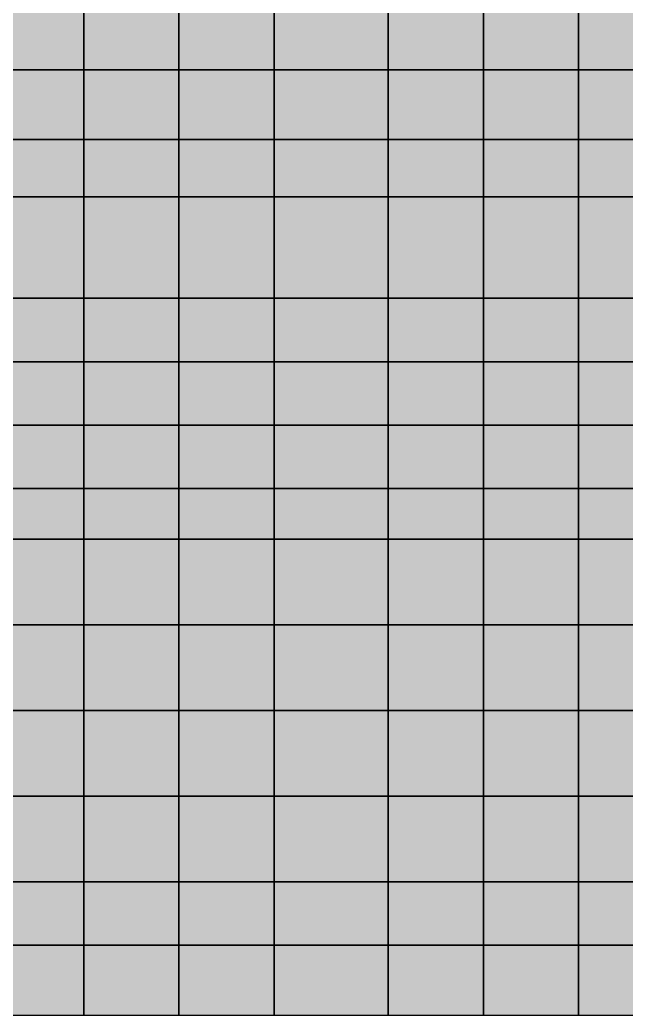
# Model space of a CAD drawing. Header units: inches. Extents: x -100 to 100, y -41 to 41.
# Drawn here: x 33.49 to 43.05, y -41.4 to -25.71 of the extents above; entities that cross this region are included whole.
import ezdxf

# ---------------------------------------------------------------- set-up
doc = ezdxf.new("R2010")
doc.units = ezdxf.units.IN
doc.header["$MEASUREMENT"] = 0

msp = doc.modelspace()

# ---------------------------------------------------------------- linework, layer by layer
at = {"color": 18, "true_color": 0x000000, "transparency": 33554532}
for p, q in [((34.5, -26.5), (34.5, -25.5)), ((34.5, -25.5), (34.5, -26.5)), ((36, -26.5), (36, -25.5)), ((36, -25.5), (36, -26.5)), ((37.5, -26.5), (37.5, -25.5)), ((37.5, -25.5), (37.5, -26.5)), ((39.3, -26.5), (39.3, -25.5)), ((39.3, -25.5), (39.3, -26.5)), ((40.8, -26.5), (40.8, -25.5)), ((40.8, -25.5), (40.8, -26.5)), ((42.3, -26.5), (42.3, -25.5)), ((42.3, -25.5), (42.3, -26.5)), ((34.5, -26.5), (33.3, -26.5)), ((33.3, -26.5), (34.5, -26.5)), ((34.5, -27.6), (34.5, -26.5)), ((36, -26.5), (34.5, -26.5)), ((34.5, -26.5), (34.5, -27.6)), ((34.5, -26.5), (36, -26.5)), ((36, -27.6), (36, -26.5)), ((37.5, -26.5), (36, -26.5)), ((36, -26.5), (36, -27.6)), ((36, -26.5), (37.5, -26.5)), ((37.5, -27.6), (37.5, -26.5)), ((39.3, -26.5), (37.5, -26.5)), ((37.5, -26.5), (37.5, -27.6)), ((37.5, -26.5), (39.3, -26.5)), ((37.5, -26.5), (37.5, -26.5)), ((39.3, -27.6), (39.3, -26.5)), ((40.8, -26.5), (39.3, -26.5)), ((39.3, -26.5), (39.3, -27.6)), ((39.3, -26.5), (40.8, -26.5)), ((40.8, -27.6), (40.8, -26.5)), ((42.3, -26.5), (40.8, -26.5)), ((40.8, -26.5), (40.8, -27.6)), ((40.8, -26.5), (42.3, -26.5)), ((42.3, -27.6), (42.3, -26.5)), ((43.8, -26.5), (42.3, -26.5)), ((42.3, -26.5), (42.3, -27.6)), ((42.3, -26.5), (43.8, -26.5)), ((34.5, -27.6), (33.3, -27.6)), ((33.3, -27.6), (34.5, -27.6)), ((34.5, -28.5), (34.5, -27.6)), ((36, -27.6), (34.5, -27.6)), ((34.5, -27.6), (34.5, -28.5)), ((34.5, -27.6), (36, -27.6)), ((36, -28.5), (36, -27.6)), ((37.5, -27.6), (36, -27.6)), ((36, -27.6), (36, -28.5)), ((36, -27.6), (37.5, -27.6)), ((37.5, -28.5), (37.5, -27.6)), ((37.5, -27.6), (39.3, -27.6)), ((39.3, -27.6), (37.5, -27.6)), ((37.5, -27.6), (37.5, -28.5)), ((37.5, -27.6), (37.5, -27.6)), ((39.3, -28.5), (39.3, -27.6)), ((40.8, -27.6), (39.3, -27.6)), ((39.3, -27.6), (39.3, -28.5)), ((39.3, -27.6), (40.8, -27.6)), ((40.8, -28.5), (40.8, -27.6)), ((42.3, -27.6), (40.8, -27.6)), ((40.8, -27.6), (40.8, -28.5)), ((40.8, -27.6), (42.3, -27.6)), ((42.3, -28.5), (42.3, -27.6)), ((43.8, -27.6), (42.3, -27.6)), ((42.3, -27.6), (42.3, -28.5)), ((42.3, -27.6), (43.8, -27.6)), ((33.3, -28.5), (34.5, -28.5)), ((34.5, -28.5), (33.3, -28.5)), ((34.5, -28.5), (36, -28.5)), ((34.5, -30.1), (34.5, -28.5)), ((36, -28.5), (34.5, -28.5)), ((34.5, -28.5), (34.5, -30.1)), ((36, -28.5), (37.5, -28.5)), ((36, -30.1), (36, -28.5)), ((37.5, -28.5), (36, -28.5)), ((36, -28.5), (36, -30.1)), ((39.3, -28.5), (37.5, -28.5)), ((37.5, -28.5), (37.5, -30.1)), ((37.5, -28.5), (39.3, -28.5)), ((37.5, -30.1), (37.5, -28.5)), ((37.5, -28.5), (37.5, -28.5)), ((39.3, -30.1), (39.3, -28.5)), ((40.8, -28.5), (39.3, -28.5)), ((39.3, -28.5), (39.3, -30.1)), ((39.3, -28.5), (40.8, -28.5)), ((40.8, -30.1), (40.8, -28.5)), ((42.3, -28.5), (40.8, -28.5)), ((40.8, -28.5), (40.8, -30.1)), ((40.8, -28.5), (42.3, -28.5)), ((42.3, -30.1), (42.3, -28.5)), ((42.3, -28.5), (42.3, -30.1)), ((43.8, -28.5), (42.3, -28.5)), ((42.3, -28.5), (43.8, -28.5)), ((34.5, -30.1), (33.3, -30.1)), ((33.3, -30.1), (34.5, -30.1)), ((34.5, -31.1), (34.5, -30.1)), ((36, -30.1), (34.5, -30.1)), ((34.5, -30.1), (34.5, -31.1)), ((34.5, -30.1), (36, -30.1)), ((36, -31.1), (36, -30.1)), ((37.5, -30.1), (36, -30.1)), ((36, -30.1), (36, -31.1)), ((36, -30.1), (37.5, -30.1)), ((37.5, -31.1), (37.5, -30.1)), ((37.5, -30.1), (37.5, -31.1)), ((39.3, -30.1), (37.5, -30.1)), ((37.5, -30.1), (39.3, -30.1)), ((37.5, -30.1), (37.5, -30.1)), ((39.3, -31.1), (39.3, -30.1)), ((40.8, -30.1), (39.3, -30.1)), ((39.3, -30.1), (39.3, -31.1)), ((39.3, -30.1), (40.8, -30.1)), ((40.8, -31.1), (40.8, -30.1)), ((42.3, -30.1), (40.8, -30.1)), ((40.8, -30.1), (40.8, -31.1)), ((40.8, -30.1), (42.3, -30.1)), ((42.3, -31.1), (42.3, -30.1)), ((43.8, -30.1), (42.3, -30.1)), ((42.3, -30.1), (42.3, -31.1)), ((42.3, -30.1), (43.8, -30.1)), ((34.5, -31.1), (33.3, -31.1)), ((33.3, -31.1), (34.5, -31.1)), ((34.5, -32.1), (34.5, -31.1)), ((36, -31.1), (34.5, -31.1)), ((34.5, -31.1), (34.5, -32.1)), ((34.5, -31.1), (36, -31.1)), ((36, -32.1), (36, -31.1)), ((37.5, -31.1), (36, -31.1)), ((36, -31.1), (36, -32.1)), ((36, -31.1), (37.5, -31.1)), ((37.5, -32.1), (37.5, -31.1)), ((37.5, -31.1), (37.5, -32.1)), ((39.3, -31.1), (37.5, -31.1)), ((37.5, -31.1), (39.3, -31.1)), ((37.5, -31.1), (37.5, -31.1)), ((39.3, -32.1), (39.3, -31.1)), ((40.8, -31.1), (39.3, -31.1)), ((39.3, -31.1), (39.3, -32.1)), ((39.3, -31.1), (40.8, -31.1)), ((40.8, -32.1), (40.8, -31.1)), ((42.3, -31.1), (40.8, -31.1)), ((40.8, -31.1), (40.8, -32.1)), ((40.8, -31.1), (42.3, -31.1)), ((42.3, -32.1), (42.3, -31.1)), ((42.3, -31.1), (42.3, -32.1)), ((43.8, -31.1), (42.3, -31.1)), ((42.3, -31.1), (43.8, -31.1)), ((34.5, -32.1), (33.3, -32.1)), ((33.3, -32.1), (34.5, -32.1)), ((34.5, -33.1), (34.5, -32.1)), ((36, -32.1), (34.5, -32.1)), ((34.5, -32.1), (34.5, -33.1)), ((34.5, -32.1), (36, -32.1)), ((36, -33.1), (36, -32.1)), ((37.5, -32.1), (36, -32.1)), ((36, -32.1), (36, -33.1)), ((36, -32.1), (37.5, -32.1)), ((37.5, -33.1), (37.5, -32.1)), ((39.3, -32.1), (37.5, -32.1)), ((37.5, -32.1), (37.5, -33.1)), ((37.5, -32.1), (39.3, -32.1)), ((37.5, -32.1), (37.5, -32.1)), ((39.3, -33.1), (39.3, -32.1)), ((39.3, -32.1), (40.8, -32.1)), ((40.8, -32.1), (39.3, -32.1)), ((39.3, -32.1), (39.3, -33.1)), ((40.8, -33.1), (40.8, -32.1)), ((42.3, -32.1), (40.8, -32.1)), ((40.8, -32.1), (40.8, -33.1)), ((40.8, -32.1), (42.3, -32.1)), ((42.3, -33.1), (42.3, -32.1)), ((43.8, -32.1), (42.3, -32.1)), ((42.3, -32.1), (42.3, -33.1)), ((42.3, -32.1), (43.8, -32.1)), ((33.3, -33.1), (34.5, -33.1)), ((34.5, -33.1), (33.3, -33.1)), ((34.5, -33.1), (36, -33.1)), ((34.5, -33.9), (34.5, -33.1)), ((36, -33.1), (34.5, -33.1)), ((34.5, -33.1), (34.5, -33.9)), ((36, -33.1), (37.5, -33.1)), ((36, -33.9), (36, -33.1)), ((37.5, -33.1), (36, -33.1)), ((36, -33.1), (36, -33.9)), ((37.5, -33.1), (39.3, -33.1)), ((37.5, -33.9), (37.5, -33.1)), ((39.3, -33.1), (37.5, -33.1)), ((37.5, -33.1), (37.5, -33.9)), ((37.5, -33.1), (37.5, -33.1)), ((39.3, -33.1), (40.8, -33.1)), ((39.3, -33.9), (39.3, -33.1)), ((40.8, -33.1), (39.3, -33.1)), ((39.3, -33.1), (39.3, -33.9)), ((40.8, -33.1), (42.3, -33.1)), ((40.8, -33.9), (40.8, -33.1)), ((42.3, -33.1), (40.8, -33.1)), ((40.8, -33.1), (40.8, -33.9)), ((42.3, -33.1), (43.8, -33.1)), ((42.3, -33.9), (42.3, -33.1)), ((43.8, -33.1), (42.3, -33.1)), ((42.3, -33.1), (42.3, -33.9)), ((34.5, -33.9), (33.3, -33.9)), ((33.3, -33.9), (34.5, -33.9)), ((34.5, -35.25), (34.5, -33.9)), ((36, -33.9), (34.5, -33.9)), ((34.5, -33.9), (34.5, -35.25)), ((34.5, -33.9), (36, -33.9)), ((36, -35.25), (36, -33.9)), ((37.5, -33.9), (36, -33.9)), ((36, -33.9), (36, -35.25)), ((36, -33.9), (37.5, -33.9)), ((37.5, -35.25), (37.5, -33.9)), ((39.3, -33.9), (37.5, -33.9)), ((37.5, -33.9), (37.5, -35.25)), ((37.5, -33.9), (39.3, -33.9)), ((39.3, -35.25), (39.3, -33.9)), ((40.8, -33.9), (39.3, -33.9)), ((39.3, -33.9), (39.3, -35.25)), ((39.3, -33.9), (40.8, -33.9)), ((40.8, -35.25), (40.8, -33.9)), ((40.8, -33.9), (40.8, -35.25)), ((42.3, -33.9), (40.8, -33.9)), ((40.8, -33.9), (42.3, -33.9)), ((42.3, -35.25), (42.3, -33.9)), ((43.8, -33.9), (42.3, -33.9)), ((42.3, -33.9), (42.3, -35.25)), ((42.3, -33.9), (43.8, -33.9)), ((34.5, -35.25), (33.3, -35.25)), ((33.3, -35.25), (34.5, -35.25)), ((34.5, -36.6), (34.5, -35.25)), ((36, -35.25), (34.5, -35.25)), ((34.5, -35.25), (34.5, -36.6)), ((34.5, -35.25), (36, -35.25)), ((36, -36.6), (36, -35.25)), ((37.5, -35.25), (36, -35.25)), ((36, -35.25), (36, -36.6)), ((36, -35.25), (37.5, -35.25)), ((37.5, -36.6), (37.5, -35.25)), ((39.3, -35.25), (37.5, -35.25)), ((37.5, -35.25), (37.5, -36.6)), ((37.5, -35.25), (39.3, -35.25)), ((39.3, -36.6), (39.3, -35.25)), ((40.8, -35.25), (39.3, -35.25)), ((39.3, -35.25), (39.3, -36.6)), ((39.3, -35.25), (40.8, -35.25)), ((40.8, -36.6), (40.8, -35.25)), ((42.3, -35.25), (40.8, -35.25)), ((40.8, -35.25), (40.8, -36.6)), ((40.8, -35.25), (42.3, -35.25)), ((42.3, -36.6), (42.3, -35.25)), ((43.8, -35.25), (42.3, -35.25)), ((42.3, -35.25), (42.3, -36.6)), ((42.3, -35.25), (43.8, -35.25)), ((34.5, -36.6), (33.3, -36.6)), ((33.3, -36.6), (34.5, -36.6)), ((34.5, -37.95), (34.5, -36.6)), ((36, -36.6), (34.5, -36.6)), ((34.5, -36.6), (34.5, -37.95)), ((34.5, -36.6), (36, -36.6)), ((36, -37.95), (36, -36.6)), ((37.5, -36.6), (36, -36.6)), ((36, -36.6), (36, -37.95)), ((36, -36.6), (37.5, -36.6)), ((37.5, -37.95), (37.5, -36.6)), ((39.3, -36.6), (37.5, -36.6)), ((37.5, -36.6), (37.5, -37.95)), ((37.5, -36.6), (39.3, -36.6)), ((39.3, -37.95), (39.3, -36.6)), ((40.8, -36.6), (39.3, -36.6)), ((39.3, -36.6), (39.3, -37.95)), ((39.3, -36.6), (40.8, -36.6)), ((40.8, -37.95), (40.8, -36.6)), ((40.8, -36.6), (42.3, -36.6)), ((40.8, -36.6), (40.8, -37.95)), ((42.3, -36.6), (40.8, -36.6)), ((42.3, -37.95), (42.3, -36.6)), ((43.8, -36.6), (42.3, -36.6)), ((42.3, -36.6), (42.3, -37.95)), ((42.3, -36.6), (43.8, -36.6)), ((34.5, -37.95), (33.3, -37.95)), ((33.3, -37.95), (34.5, -37.95)), ((34.5, -39.3), (34.5, -37.95)), ((34.5, -37.95), (36, -37.95)), ((36, -37.95), (34.5, -37.95)), ((34.5, -37.95), (34.5, -39.3)), ((36, -39.3), (36, -37.95)), ((37.5, -37.95), (36, -37.95)), ((36, -37.95), (36, -39.3)), ((36, -37.95), (37.5, -37.95)), ((37.5, -39.3), (37.5, -37.95)), ((39.3, -37.95), (37.5, -37.95)), ((37.5, -37.95), (37.5, -39.3)), ((37.5, -37.95), (39.3, -37.95)), ((39.3, -39.3), (39.3, -37.95)), ((40.8, -37.95), (39.3, -37.95)), ((39.3, -37.95), (39.3, -39.3)), ((39.3, -37.95), (40.8, -37.95)), ((40.8, -39.3), (40.8, -37.95)), ((42.3, -37.95), (40.8, -37.95)), ((40.8, -37.95), (40.8, -39.3)), ((40.8, -37.95), (42.3, -37.95)), ((42.3, -39.3), (42.3, -37.95)), ((42.3, -37.95), (42.3, -39.3)), ((43.8, -37.95), (42.3, -37.95)), ((42.3, -37.95), (43.8, -37.95)), ((34.5, -39.3), (33.3, -39.3)), ((33.3, -39.3), (34.5, -39.3)), ((34.5, -40.3), (34.5, -39.3)), ((36, -39.3), (34.5, -39.3)), ((34.5, -39.3), (34.5, -40.3)), ((34.5, -39.3), (36, -39.3)), ((36, -40.3), (36, -39.3)), ((37.5, -39.3), (36, -39.3)), ((36, -39.3), (36, -40.3)), ((36, -39.3), (37.5, -39.3)), ((37.5, -40.3), (37.5, -39.3)), ((39.3, -39.3), (37.5, -39.3)), ((37.5, -39.3), (37.5, -40.3)), ((37.5, -39.3), (39.3, -39.3)), ((39.3, -40.3), (39.3, -39.3)), ((40.8, -39.3), (39.3, -39.3)), ((39.3, -39.3), (39.3, -40.3)), ((39.3, -39.3), (40.8, -39.3)), ((40.8, -40.3), (40.8, -39.3)), ((42.3, -39.3), (40.8, -39.3)), ((40.8, -39.3), (40.8, -40.3)), ((40.8, -39.3), (42.3, -39.3)), ((42.3, -40.3), (42.3, -39.3)), ((43.8, -39.3), (42.3, -39.3)), ((42.3, -39.3), (42.3, -40.3)), ((42.3, -39.3), (43.8, -39.3)), ((33.3, -40.3), (34.5, -40.3)), ((34.5, -40.3), (33.3, -40.3)), ((34.5, -40.3), (36, -40.3)), ((34.5, -41.4), (34.5, -40.3)), ((36, -40.3), (34.5, -40.3)), ((34.5, -40.3), (34.5, -41.4)), ((36, -40.3), (37.5, -40.3)), ((36, -41.4), (36, -40.3)), ((37.5, -40.3), (36, -40.3)), ((36, -40.3), (36, -41.4)), ((37.5, -40.3), (39.3, -40.3)), ((37.5, -41.4), (37.5, -40.3)), ((37.5, -40.3), (37.5, -41.4)), ((39.3, -40.3), (37.5, -40.3)), ((39.3, -40.3), (40.8, -40.3)), ((39.3, -41.4), (39.3, -40.3)), ((40.8, -40.3), (39.3, -40.3)), ((39.3, -40.3), (39.3, -41.4)), ((40.8, -40.3), (42.3, -40.3)), ((40.8, -41.4), (40.8, -40.3)), ((42.3, -40.3), (40.8, -40.3)), ((40.8, -40.3), (40.8, -41.4)), ((42.3, -40.3), (43.8, -40.3)), ((42.3, -41.4), (42.3, -40.3)), ((43.8, -40.3), (42.3, -40.3)), ((42.3, -40.3), (42.3, -41.4)), ((33.3, -41.4), (34.5, -41.4)), ((34.5, -41.4), (36, -41.4)), ((36, -41.4), (37.5, -41.4)), ((37.5, -41.4), (39.3, -41.4)), ((39.3, -41.4), (40.8, -41.4)), ((40.8, -41.4), (42.3, -41.4)), ((42.3, -41.4), (43.8, -41.4))]:
    msp.add_line(p, q, dxfattribs=at)
at = {"color": 33, "true_color": 0xe99a4e, "transparency": 33554687}
for p, q in [((37.5, -26.5), (37.5, -26.5)), ((37.5, -27.6), (37.5, -27.6)), ((37.5, -28.5), (37.5, -28.5)), ((37.5, -30.1), (37.5, -30.1)), ((37.5, -31.1), (37.5, -31.1)), ((37.5, -32.1), (37.5, -32.1)), ((37.5, -33.1), (37.5, -33.1))]:
    msp.add_line(p, q, dxfattribs=at)
at = {"color": 250, "true_color": 0x36353d, "transparency": 33554687}
for points in [[(33.3, -25), (33.3, -26.5), (34.5, -26.5)], [(33.3, -25), (34.5, -26.5), (34.5, -25.5)], [(34.5, -26.5), (36, -26.5), (36, -25.5)], [(34.5, -26.5), (36, -25.5), (34.5, -25.5)], [(36, -26.5), (37.5, -26.5), (37.5, -25.5)], [(36, -26.5), (37.5, -25.5), (36, -25.5)], [(33.3, -27.6), (34.5, -27.6), (34.5, -26.5)], [(33.3, -27.6), (34.5, -26.5), (33.3, -26.5)], [(34.5, -27.6), (36, -27.6), (36, -26.5)], [(34.5, -27.6), (36, -26.5), (34.5, -26.5)], [(36, -27.6), (37.5, -27.6), (37.5, -26.5)], [(36, -27.6), (37.5, -26.5), (36, -26.5)], [(33.3, -28.5), (34.5, -28.5), (34.5, -27.6)], [(33.3, -28.5), (34.5, -27.6), (33.3, -27.6)], [(36, -28.5), (36, -27.6), (34.5, -27.6)], [(36, -28.5), (34.5, -27.6), (34.5, -28.5)], [(36, -28.5), (37.5, -28.5), (37.5, -27.6)], [(36, -28.5), (37.5, -27.6), (36, -27.6)]]:
    msp.add_solid(points, dxfattribs=at)
at = {"color": 153, "true_color": 0x7aa4c2, "transparency": 33554687}
for points in [[(37.5, -26.5), (39.3, -26.5), (39.3, -25.5)], [(37.5, -26.5), (39.3, -25.5), (37.5, -25.5)], [(39.3, -26.5), (40.8, -26.5), (40.8, -25.5)], [(39.3, -26.5), (40.8, -25.5), (39.3, -25.5)], [(40.8, -26.5), (42.3, -26.5), (42.3, -25.5)], [(40.8, -26.5), (42.3, -25.5), (40.8, -25.5)], [(42.3, -26.5), (43.8, -26.5), (43.8, -25.5)], [(42.3, -26.5), (43.8, -25.5), (42.3, -25.5)], [(37.5, -27.6), (39.3, -27.6), (39.3, -26.5)], [(37.5, -27.6), (39.3, -26.5), (37.5, -26.5)], [(39.3, -27.6), (40.8, -27.6), (40.8, -26.5)], [(39.3, -27.6), (40.8, -26.5), (39.3, -26.5)], [(40.8, -27.6), (42.3, -27.6), (42.3, -26.5)], [(40.8, -27.6), (42.3, -26.5), (40.8, -26.5)], [(42.3, -27.6), (43.8, -27.6), (43.8, -26.5)], [(42.3, -27.6), (43.8, -26.5), (42.3, -26.5)], [(37.5, -28.5), (39.3, -28.5), (39.3, -27.6)], [(37.5, -28.5), (39.3, -27.6), (37.5, -27.6)], [(39.3, -28.5), (40.8, -28.5), (40.8, -27.6)], [(39.3, -28.5), (40.8, -27.6), (39.3, -27.6)], [(40.8, -28.5), (42.3, -28.5), (42.3, -27.6)], [(40.8, -28.5), (42.3, -27.6), (40.8, -27.6)], [(42.3, -28.5), (43.8, -28.5), (43.8, -27.6)], [(42.3, -28.5), (43.8, -27.6), (42.3, -27.6)], [(34.5, -28.5), (33.3, -28.5), (33.3, -30.1)], [(34.5, -28.5), (33.3, -30.1), (34.5, -30.1)], [(36, -28.5), (34.5, -28.5), (34.5, -30.1)], [(36, -28.5), (34.5, -30.1), (36, -30.1)], [(37.5, -28.5), (36, -28.5), (36, -30.1)], [(37.5, -28.5), (36, -30.1), (37.5, -30.1)], [(39.3, -28.5), (37.5, -28.5), (37.5, -30.1)], [(39.3, -28.5), (37.5, -30.1), (39.3, -30.1)], [(40.8, -28.5), (39.3, -28.5), (39.3, -30.1)], [(40.8, -28.5), (39.3, -30.1), (40.8, -30.1)], [(42.3, -28.5), (40.8, -28.5), (40.8, -30.1)], [(42.3, -28.5), (40.8, -30.1), (42.3, -30.1)], [(42.3, -28.5), (42.3, -30.1), (43.8, -30.1)], [(42.3, -28.5), (43.8, -30.1), (43.8, -28.5)]]:
    msp.add_solid(points, dxfattribs=at)
at = {"color": 167, "true_color": 0x345582, "transparency": 33554687}
for points in [[(33.3, -31.1), (34.5, -31.1), (34.5, -30.1)], [(33.3, -31.1), (34.5, -30.1), (33.3, -30.1)], [(36, -31.1), (36, -30.1), (34.5, -30.1)], [(36, -31.1), (34.5, -30.1), (34.5, -31.1)], [(37.5, -31.1), (37.5, -30.1), (36, -30.1)], [(37.5, -31.1), (36, -30.1), (36, -31.1)], [(34.5, -31.1), (33.3, -31.1), (33.3, -32.1)], [(34.5, -31.1), (33.3, -32.1), (34.5, -32.1)], [(36, -31.1), (34.5, -31.1), (34.5, -32.1)], [(36, -31.1), (34.5, -32.1), (36, -32.1)], [(37.5, -31.1), (36, -31.1), (36, -32.1)], [(37.5, -31.1), (36, -32.1), (37.5, -32.1)], [(33.3, -33.1), (34.5, -33.1), (34.5, -32.1)], [(33.3, -33.1), (34.5, -32.1), (33.3, -32.1)], [(34.5, -33.1), (36, -33.1), (36, -32.1)], [(34.5, -33.1), (36, -32.1), (34.5, -32.1)], [(36, -33.1), (37.5, -33.1), (37.5, -32.1)], [(36, -33.1), (37.5, -32.1), (36, -32.1)]]:
    msp.add_solid(points, dxfattribs=at)
at = {"color": 251, "true_color": 0x435b5c, "transparency": 33554687}
for points in [[(37.5, -30.1), (37.5, -31.1), (39.3, -31.1)], [(37.5, -30.1), (39.3, -31.1), (39.3, -30.1)], [(39.3, -31.1), (40.8, -31.1), (40.8, -30.1)], [(39.3, -31.1), (40.8, -30.1), (39.3, -30.1)], [(40.8, -31.1), (42.3, -31.1), (42.3, -30.1)], [(40.8, -31.1), (42.3, -30.1), (40.8, -30.1)], [(42.3, -31.1), (43.8, -31.1), (43.8, -30.1)], [(42.3, -31.1), (43.8, -30.1), (42.3, -30.1)], [(37.5, -31.1), (37.5, -32.1), (39.3, -32.1)], [(37.5, -31.1), (39.3, -32.1), (39.3, -31.1)], [(40.8, -31.1), (39.3, -31.1), (39.3, -32.1)], [(40.8, -31.1), (39.3, -32.1), (40.8, -32.1)], [(42.3, -31.1), (40.8, -31.1), (40.8, -32.1)], [(42.3, -31.1), (40.8, -32.1), (42.3, -32.1)], [(42.3, -31.1), (42.3, -32.1), (43.8, -32.1)], [(42.3, -31.1), (43.8, -32.1), (43.8, -31.1)], [(37.5, -33.1), (39.3, -33.1), (39.3, -32.1)], [(37.5, -33.1), (39.3, -32.1), (37.5, -32.1)], [(39.3, -33.1), (40.8, -33.1), (40.8, -32.1)], [(39.3, -33.1), (40.8, -32.1), (39.3, -32.1)], [(40.8, -33.1), (42.3, -33.1), (42.3, -32.1)], [(40.8, -33.1), (42.3, -32.1), (40.8, -32.1)], [(42.3, -33.1), (43.8, -33.1), (43.8, -32.1)], [(42.3, -33.1), (43.8, -32.1), (42.3, -32.1)]]:
    msp.add_solid(points, dxfattribs=at)
at = {"color": 8, "true_color": 0x7e8a72, "transparency": 33554687}
for points in [[(33.3, -33.9), (34.5, -33.9), (34.5, -33.1)], [(33.3, -33.9), (34.5, -33.1), (33.3, -33.1)], [(34.5, -33.9), (36, -33.9), (36, -33.1)], [(34.5, -33.9), (36, -33.1), (34.5, -33.1)], [(36, -33.9), (37.5, -33.9), (37.5, -33.1)], [(36, -33.9), (37.5, -33.1), (36, -33.1)], [(37.5, -33.9), (39.3, -33.9), (39.3, -33.1)], [(37.5, -33.9), (39.3, -33.1), (37.5, -33.1)], [(39.3, -33.9), (40.8, -33.9), (40.8, -33.1)], [(39.3, -33.9), (40.8, -33.1), (39.3, -33.1)], [(40.8, -33.9), (42.3, -33.9), (42.3, -33.1)], [(40.8, -33.9), (42.3, -33.1), (40.8, -33.1)], [(42.3, -33.9), (43.8, -33.9), (43.8, -33.1)], [(42.3, -33.9), (43.8, -33.1), (42.3, -33.1)]]:
    msp.add_solid(points, dxfattribs=at)
at = {"color": 254, "true_color": 0xd5d5d5, "transparency": 33554687}
for points in [[(34.5, -35.25), (34.5, -33.9), (33.3, -33.9)], [(34.5, -35.25), (33.3, -33.9), (33.3, -35.25)], [(34.5, -35.25), (36, -35.25), (36, -33.9)], [(34.5, -35.25), (36, -33.9), (34.5, -33.9)], [(36, -35.25), (37.5, -35.25), (37.5, -33.9)], [(36, -35.25), (37.5, -33.9), (36, -33.9)], [(37.5, -35.25), (39.3, -35.25), (39.3, -33.9)], [(37.5, -35.25), (39.3, -33.9), (37.5, -33.9)], [(39.3, -35.25), (40.8, -35.25), (40.8, -33.9)], [(39.3, -35.25), (40.8, -33.9), (39.3, -33.9)], [(40.8, -33.9), (40.8, -35.25), (42.3, -35.25)], [(40.8, -33.9), (42.3, -35.25), (42.3, -33.9)], [(42.3, -35.25), (43.8, -35.25), (43.8, -33.9)], [(42.3, -35.25), (43.8, -33.9), (42.3, -33.9)], [(33.3, -36.6), (34.5, -36.6), (34.5, -35.25)], [(33.3, -36.6), (34.5, -35.25), (33.3, -35.25)], [(34.5, -36.6), (36, -36.6), (36, -35.25)], [(34.5, -36.6), (36, -35.25), (34.5, -35.25)], [(36, -36.6), (37.5, -36.6), (37.5, -35.25)], [(36, -36.6), (37.5, -35.25), (36, -35.25)], [(37.5, -36.6), (39.3, -36.6), (39.3, -35.25)], [(37.5, -36.6), (39.3, -35.25), (37.5, -35.25)], [(39.3, -36.6), (40.8, -36.6), (40.8, -35.25)], [(39.3, -36.6), (40.8, -35.25), (39.3, -35.25)], [(40.8, -36.6), (42.3, -36.6), (42.3, -35.25)], [(40.8, -36.6), (42.3, -35.25), (40.8, -35.25)], [(42.3, -36.6), (43.8, -36.6), (43.8, -35.25)], [(42.3, -36.6), (43.8, -35.25), (42.3, -35.25)], [(33.3, -36.6), (33.3, -37.95), (34.5, -37.95)], [(33.3, -36.6), (34.5, -37.95), (34.5, -36.6)], [(36, -37.95), (36, -36.6), (34.5, -36.6)], [(36, -37.95), (34.5, -36.6), (34.5, -37.95)], [(36, -37.95), (37.5, -37.95), (37.5, -36.6)], [(36, -37.95), (37.5, -36.6), (36, -36.6)], [(37.5, -37.95), (39.3, -37.95), (39.3, -36.6)], [(37.5, -37.95), (39.3, -36.6), (37.5, -36.6)], [(39.3, -37.95), (40.8, -37.95), (40.8, -36.6)], [(39.3, -37.95), (40.8, -36.6), (39.3, -36.6)], [(40.8, -36.6), (40.8, -37.95), (42.3, -37.95)], [(40.8, -36.6), (42.3, -37.95), (42.3, -36.6)], [(42.3, -37.95), (43.8, -37.95), (43.8, -36.6)], [(42.3, -37.95), (43.8, -36.6), (42.3, -36.6)], [(33.3, -39.3), (34.5, -39.3), (34.5, -37.95)], [(33.3, -39.3), (34.5, -37.95), (33.3, -37.95)], [(36, -39.3), (36, -37.95), (34.5, -37.95)], [(36, -39.3), (34.5, -37.95), (34.5, -39.3)], [(37.5, -37.95), (36, -37.95), (36, -39.3)], [(37.5, -37.95), (36, -39.3), (37.5, -39.3)], [(37.5, -39.3), (39.3, -39.3), (39.3, -37.95)], [(37.5, -39.3), (39.3, -37.95), (37.5, -37.95)], [(39.3, -39.3), (40.8, -39.3), (40.8, -37.95)], [(39.3, -39.3), (40.8, -37.95), (39.3, -37.95)], [(42.3, -37.95), (40.8, -37.95), (40.8, -39.3)], [(42.3, -37.95), (40.8, -39.3), (42.3, -39.3)], [(42.3, -37.95), (42.3, -39.3), (43.8, -39.3)], [(42.3, -37.95), (43.8, -39.3), (43.8, -37.95)]]:
    msp.add_solid(points, dxfattribs=at)
at = {"color": 212, "true_color": 0xbd27e2, "transparency": 33554687}
for points in [[(34.5, -39.3), (33.3, -39.3), (33.3, -40.3)], [(34.5, -39.3), (33.3, -40.3), (34.5, -40.3)], [(36, -40.3), (36, -39.3), (34.5, -39.3)], [(36, -40.3), (34.5, -39.3), (34.5, -40.3)], [(36, -40.3), (37.5, -40.3), (37.5, -39.3)], [(36, -40.3), (37.5, -39.3), (36, -39.3)], [(39.3, -39.3), (37.5, -39.3), (37.5, -40.3)], [(39.3, -39.3), (37.5, -40.3), (39.3, -40.3)], [(40.8, -39.3), (39.3, -39.3), (39.3, -40.3)], [(40.8, -39.3), (39.3, -40.3), (40.8, -40.3)], [(40.8, -40.3), (42.3, -40.3), (42.3, -39.3)], [(40.8, -40.3), (42.3, -39.3), (40.8, -39.3)], [(42.3, -40.3), (43.8, -40.3), (43.8, -39.3)], [(42.3, -40.3), (43.8, -39.3), (42.3, -39.3)]]:
    msp.add_solid(points, dxfattribs=at)
at = {"color": 9, "true_color": 0xa7cad9, "transparency": 33554687}
for points in [[(34.5, -41.4), (34.5, -40.3), (33.3, -40.3)], [(34.5, -41.4), (33.3, -40.3), (33.3, -41.4)], [(36, -41.4), (36, -40.3), (34.5, -40.3)], [(36, -41.4), (34.5, -40.3), (34.5, -41.4)], [(37.5, -40.3), (36, -40.3), (36, -41.4)], [(37.5, -40.3), (36, -41.4), (37.5, -41.4)], [(37.5, -40.3), (37.5, -41.4), (39.3, -41.4)], [(37.5, -40.3), (39.3, -41.4), (39.3, -40.3)], [(40.8, -40.3), (39.3, -40.3), (39.3, -41.4)], [(40.8, -40.3), (39.3, -41.4), (40.8, -41.4)], [(42.3, -40.3), (40.8, -40.3), (40.8, -41.4)], [(42.3, -40.3), (40.8, -41.4), (42.3, -41.4)], [(43.8, -40.3), (42.3, -40.3), (42.3, -41.4)], [(43.8, -40.3), (42.3, -41.4), (43.8, -41.4)]]:
    msp.add_solid(points, dxfattribs=at)

doc.saveas('drawing.dxf')
